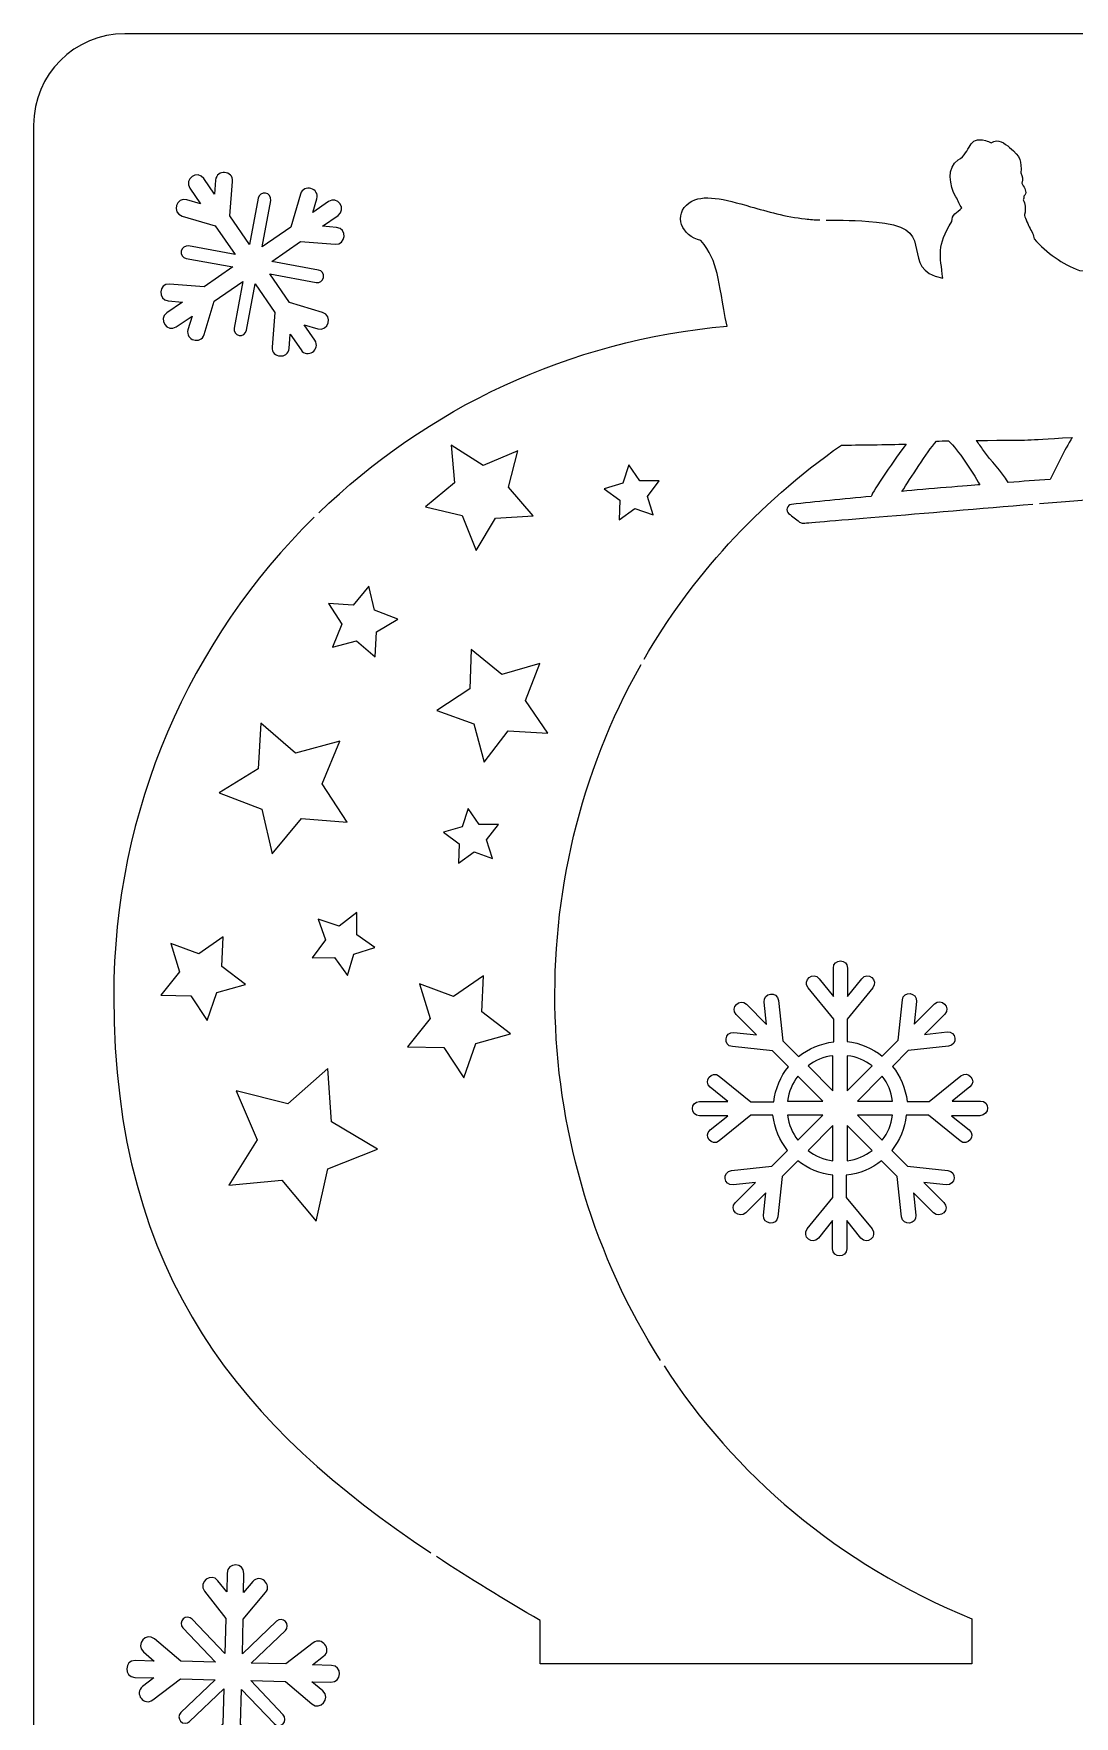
# Model space of a CAD drawing. Header units: inches. Extents: x -1115 to -962, y 104 to 308.
# Drawn here: x -1114.8 to -1042.4, y 190.7 to 307.6 of the extents above; entities that cross this region are included whole.
import ezdxf

# ---------------------------------------------------------------- set-up
doc = ezdxf.new("R2010")
doc.units = ezdxf.units.IN
doc.header["$MEASUREMENT"] = 0
doc.layers.add('_U+0421_U+043B_U+043E_U+0439 1', color=7, linetype='Continuous')

msp = doc.modelspace()

# ---------------------------------------------------------------- linework, layer by layer
at = {"layer": '_U+0421_U+043B_U+043E_U+0439 1', "color": 1, "lineweight": 5, "true_color": 0xff0000}
for points in [[(-1081.78, 276.1), (-1081.13, 278.64), (-1083.54, 277.62), (-1085.75, 279.03), (-1085.53, 276.41), (-1087.55, 274.74), (-1085, 274.15), (-1084.03, 271.71), (-1082.68, 273.96), (-1080.06, 274.12), (-1081.78, 276.1)], [(-1071.3, 276.54), (-1072.65, 276.54), (-1073.4, 277.66), (-1073.83, 276.38), (-1075.12, 276), (-1074.04, 275.2), (-1074.07, 273.85), (-1072.98, 274.64), (-1071.71, 274.19), (-1072.12, 275.47), (-1071.3, 276.54)], [(-1091.08, 267.57), (-1091.48, 269.24), (-1092.57, 267.91), (-1094.28, 268.04), (-1093.35, 266.59), (-1094.01, 265), (-1092.34, 265.44), (-1091.03, 264.32), (-1090.94, 266.05), (-1089.47, 266.95), (-1091.08, 267.57)], [(-1080.59, 261.3), (-1079.6, 263.87), (-1082.23, 263.09), (-1084.36, 264.83), (-1084.45, 262.09), (-1086.76, 260.6), (-1084.17, 259.67), (-1083.47, 257.01), (-1081.79, 259.18), (-1079.04, 259.03), (-1080.59, 261.3)], [(-1094.72, 255.51), (-1093.49, 258.46), (-1096.57, 257.64), (-1098.99, 259.72), (-1099.17, 256.54), (-1101.89, 254.88), (-1098.92, 253.73), (-1098.19, 250.63), (-1096.17, 253.1), (-1092.99, 252.84), (-1094.72, 255.51)], [(-1082.47, 252.67), (-1083.82, 252.67), (-1084.58, 253.79), (-1085, 252.51), (-1086.29, 252.13), (-1085.2, 251.33), (-1085.25, 249.99), (-1084.15, 250.77), (-1082.88, 250.32), (-1083.29, 251.6), (-1082.47, 252.67)], [(-1092.32, 245.01), (-1092.32, 246.55), (-1093.54, 245.62), (-1095.01, 246.1), (-1094.5, 244.65), (-1095.41, 243.41), (-1093.87, 243.44), (-1092.97, 242.19), (-1092.52, 243.66), (-1091.06, 244.13), (-1092.32, 245.01)], [(-1101.7, 242.8), (-1101.61, 244.86), (-1103.3, 243.68), (-1105.24, 244.41), (-1104.64, 242.43), (-1105.93, 240.81), (-1103.86, 240.77), (-1102.72, 239.05), (-1102.04, 241), (-1100.05, 241.55), (-1101.7, 242.8)], [(-1083.63, 239.65), (-1083.52, 242.16), (-1085.59, 240.72), (-1087.95, 241.61), (-1087.21, 239.2), (-1088.79, 237.23), (-1086.27, 237.18), (-1084.88, 235.08), (-1084.05, 237.46), (-1081.63, 238.12), (-1083.63, 239.65)], [(-1094.07, 232.01), (-1094.32, 235.71), (-1097.11, 233.26), (-1100.7, 234.17), (-1099.23, 230.76), (-1101.21, 227.62), (-1097.52, 227.97), (-1095.14, 225.12), (-1094.32, 228.74), (-1090.88, 230.12), (-1094.07, 232.01)]]:
    msp.add_lwpolyline(points, dxfattribs=at)
for points, knots in [([(-962.38, 301.27), (-962.38, 301.27), (-962.38, 110.77), (-962.38, 110.77), (-962.38, 107.27), (-965.22, 104.42), (-968.73, 104.42), (-968.73, 104.42), (-1108.43, 104.42), (-1108.43, 104.42), (-1111.93, 104.42), (-1114.78, 107.27), (-1114.78, 110.77), (-1114.78, 110.77), (-1114.78, 301.27), (-1114.78, 301.27), (-1114.78, 304.78), (-1111.93, 307.62), (-1108.43, 307.62), (-1108.43, 307.62), (-968.73, 307.62), (-968.73, 307.62), (-965.22, 307.62), (-962.38, 304.78), (-962.38, 301.27)], [0, 0, 0, 0, 1, 1, 1, 2, 2, 2, 3, 3, 3, 4, 4, 4, 5, 5, 5, 6, 6, 6, 7, 7, 7, 8, 8, 8, 8]), ([(-1059.69, 294.67), (-1059.55, 294.67), (-1059.41, 294.67), (-1059.27, 294.67), (-1058.29, 294.66), (-1057.19, 294.66), (-1055.62, 294.45), (-1051.94, 294), (-1054.75, 291.3), (-1051.59, 290.63), (-1051.75, 292.22), (-1052.04, 292.89), (-1050.95, 294.56), (-1050.97, 295.07), (-1050.61, 295.17), (-1050.25, 295.52), (-1050.42, 295.7), (-1050.52, 296.04), (-1050.67, 296.28), (-1051.13, 297.07), (-1051.32, 298.34), (-1050.51, 298.85), (-1049.6, 299.38), (-1049.84, 300.54), (-1048.62, 300.19), (-1048.46, 300.16), (-1048.33, 300.1), (-1048.22, 300.04), (-1047.73, 300.38), (-1047.28, 300), (-1046.94, 299.71), (-1046.14, 299.08), (-1046.11, 298.73), (-1046.16, 297.95), (-1046.07, 297.67), (-1045.99, 297.55), (-1046.09, 297.23), (-1046.06, 297.17), (-1046.02, 297.11), (-1045.99, 297.05), (-1045.82, 296.8), (-1045.74, 296.54), (-1045.94, 296.32), (-1045.94, 296.24), (-1045.95, 296.15), (-1045.99, 296.07), (-1045.88, 295.84), (-1045.78, 295.49), (-1045.9, 295.06), (-1045.93, 294.93), (-1045.69, 294.45), (-1045.57, 294.2), (-1045.41, 293.89), (-1045.27, 293.61), (-1045.23, 293.37), (-1044.36, 292.37), (-1043.27, 291.61), (-1042.08, 291.16), (-1041.13, 291.16), (-1040.5, 290.6), (-1040.09, 289.81), (-1038.44, 289.33), (-1036.78, 288.96), (-1035.09, 288.69), (-1035.08, 290.53), (-1034.82, 292.3), (-1033.05, 292.52), (-1031.25, 292.79), (-1030.49, 291.08), (-1031.16, 289.95), (-1031.52, 289.33), (-1032.26, 288.9), (-1032.89, 289.34), (-1032.83, 289.11), (-1032.74, 288.8), (-1032.61, 288.39), (-1030.16, 288.16), (-1027.69, 288.17), (-1025.22, 288.4), (-1025.34, 288.68), (-1025.45, 289.02), (-1025.43, 289.5), (-1026.86, 289.69), (-1026.61, 291.45), (-1025.93, 291.25), (-1023.76, 290.63), (-1025.8, 291.55), (-1020.77, 292.66), (-1020.68, 292.68), (-1020.6, 292.7), (-1020.52, 292.71)], [0, 0, 0, 0, 1, 1, 1, 2, 2, 2, 3, 3, 3, 4, 4, 4, 5, 5, 5, 6, 6, 6, 7, 7, 7, 8, 8, 8, 9, 9, 9, 10, 10, 10, 11, 11, 11, 12, 12, 12, 13, 13, 13, 14, 14, 14, 15, 15, 15, 16, 16, 16, 17, 17, 17, 18, 18, 18, 19, 19, 19, 20, 20, 20, 21, 21, 21, 22, 22, 22, 23, 23, 23, 24, 24, 24, 25, 25, 25, 26, 26, 26, 27, 27, 27, 28, 28, 28, 29, 29, 29, 30, 30, 30, 30]), ([(-1094.96, 274.33), (-1087.47, 281.58), (-1077.57, 286.34), (-1066.58, 287.3), (-1067.27, 290.68), (-1067.13, 291.66), (-1068.4, 293.26), (-1069.73, 293.5), (-1070.36, 295.07), (-1069.21, 295.87), (-1068.25, 296.53), (-1066.79, 296.12), (-1064.94, 295.6), (-1063.79, 295.27), (-1062.5, 294.9), (-1061.14, 294.75), (-1060.81, 294.71), (-1060.48, 294.69), (-1060.14, 294.68)], [0, 0, 0, 0, 1, 1, 1, 2, 2, 2, 3, 3, 3, 4, 4, 4, 5, 5, 5, 6, 6, 6, 6]), ([(-1044.87, 274.97), (-1039.94, 275.37), (-1035.79, 275.72), (-1035.75, 275.72), (-1029.28, 276.09), (-1026.98, 280.83), (-1031.45, 284.17), (-1031.53, 284.86), (-1031.73, 285.56), (-1031.94, 286.24), (-1029.79, 286.05), (-1027.59, 286.09), (-1025.39, 286.37), (-1025.97, 285.48), (-1026.5, 285.96), (-1025.93, 283.01), (-1025.73, 282.01), (-1025.83, 282.42), (-1025.92, 281.21), (-1025.96, 280.85), (-1026.03, 280.27), (-1025.56, 280.24), (-1025.2, 279.71), (-1023.93, 279.85), (-1023.91, 280.36), (-1023.9, 280.48), (-1023.95, 280.6), (-1024.05, 280.67), (-1024.28, 280.84), (-1024.4, 281.04), (-1024.46, 281.38), (-1024.87, 283.64), (-1024.96, 284.66), (-1023.01, 285.87), (-1022.69, 286.06), (-1022.37, 286.26), (-1021.99, 286.65), (-1022.04, 286.53), (-1022.28, 285.91), (-1022.37, 285.82), (-1022.55, 285.66), (-1022.71, 285.6), (-1022.76, 285.34), (-1022.89, 284.81), (-1022.24, 284.56), (-1021.77, 284.22), (-1021.08, 283.79), (-1021.35, 283.72), (-1020.55, 283.2), (-1019.63, 282.58), (-1019.33, 282.47), (-1019.31, 282.12), (-1019.4, 281.81), (-1019.19, 281.6), (-1018.86, 281.58), (-1018.85, 281.53), (-1018.83, 281.46), (-1018.79, 281.39), (-1018.54, 280.86), (-1018.04, 280.68), (-1017.53, 280.96), (-1017.39, 281.04), (-1017.32, 281.22), (-1017.37, 281.38), (-1017.79, 282.65), (-1017.96, 282.81), (-1018.54, 283.22), (-1018.84, 283.44), (-1020.4, 284.62), (-1020.49, 284.98), (-1020.6, 285.46), (-1019.8, 286.14), (-1019.46, 286.5), (-1018.9, 286.45), (-1018.23, 286.5), (-1017.73, 286.55)], [0, 0, 0, 0, 1, 1, 1, 2, 2, 2, 3, 3, 3, 4, 4, 4, 5, 5, 5, 6, 6, 6, 7, 7, 7, 8, 8, 8, 9, 9, 9, 10, 10, 10, 11, 11, 11, 12, 12, 12, 13, 13, 13, 14, 14, 14, 15, 15, 15, 16, 16, 16, 17, 17, 17, 18, 18, 18, 19, 19, 19, 20, 20, 20, 21, 21, 21, 22, 22, 22, 23, 23, 23, 24, 24, 24, 25, 25, 25, 25]), ([(-1049.26, 279.36), (-1049.09, 279.14), (-1048.92, 278.9), (-1048.76, 278.67), (-1048.21, 277.9), (-1047.52, 277.24), (-1047.03, 276.44), (-1045.99, 276.51), (-1045.14, 276.58), (-1044.13, 276.64), (-1043.64, 277.64), (-1043.15, 278.62), (-1042.59, 279.57), (-1046.5, 279.35), (-1044.68, 279.39), (-1049.26, 279.36)], [0, 0, 0, 0, 1, 1, 1, 2, 2, 2, 3, 3, 3, 4, 4, 4, 5, 5, 5, 5]), ([(-1072.34, 264.17), (-1069.09, 269.8), (-1064.53, 274.9), (-1058.63, 279.04), (-1057.57, 279.03), (-1055.38, 279.08), (-1054.14, 279.1), (-1054.82, 278.19), (-1056.48, 275.82), (-1056.56, 275.47), (-1058.51, 275.29), (-1060.43, 275.09), (-1062.1, 274.91), (-1062.25, 274.89), (-1062.37, 274.79), (-1062.4, 274.66), (-1062.45, 274.52), (-1062.4, 274.38), (-1062.3, 274.28), (-1062.16, 274.18), (-1062.04, 274.08), (-1061.91, 273.98), (-1061.78, 273.89), (-1061.66, 273.79), (-1061.54, 273.69), (-1061.47, 273.63), (-1061.38, 273.6), (-1061.28, 273.61), (-1061.27, 273.61), (-1052.55, 274.33), (-1045.32, 274.93)], [0, 0, 0, 0, 1, 1, 1, 2, 2, 2, 3, 3, 3, 4, 4, 4, 5, 5, 5, 6, 6, 6, 7, 7, 7, 8, 8, 8, 9, 9, 9, 10, 10, 10, 10]), ([(-1051.19, 279.33), (-1051.44, 279.33), (-1051.81, 279.31), (-1052.03, 279.31), (-1052.72, 278.51), (-1053.82, 276.73), (-1054.42, 275.82), (-1052.77, 275.99), (-1049.66, 276.22), (-1049.01, 276.28), (-1049.59, 277.27), (-1050.48, 278.66), (-1051.19, 279.33)], [0, 0, 0, 0, 1, 1, 1, 2, 2, 2, 3, 3, 3, 4, 4, 4, 4]), ([(-1095.29, 274.02), (-1103.88, 265.54), (-1109.21, 253.77), (-1109.21, 240.74), (-1109.21, 221.07), (-1100.16, 210.74), (-1087.16, 202.06)], [0, 0, 0, 0, 1, 1, 1, 2, 2, 2, 2]), ([(-1070.96, 215.05), (-1066.09, 207.56), (-1058.91, 201.31), (-1049.56, 197.48), (-1049.56, 197.48), (-1049.56, 194.36), (-1049.56, 194.36), (-1049.56, 194.36), (-1079.56, 194.36), (-1079.56, 194.36), (-1079.56, 194.36), (-1079.56, 197.36), (-1079.56, 197.36), (-1082.07, 198.82), (-1084.48, 200.29), (-1086.78, 201.81)], [0, 0, 0, 0, 1, 1, 1, 2, 2, 2, 3, 3, 3, 4, 4, 4, 5, 5, 5, 5])]:
    msp.add_open_spline(points, degree=3, knots=knots, dxfattribs=at)
at = {"layer": '_U+0421_U+043B_U+043E_U+0439 1', "color": 7, "lineweight": 5, "true_color": 0xffffff}
for points, knots in [([(-1095.39, 285.5), (-1095.63, 285.34), (-1095.98, 285.33), (-1096.19, 285.65), (-1096.19, 285.65), (-1096.94, 286.74), (-1096.94, 286.74), (-1096.94, 286.74), (-1097.02, 285.75), (-1097.02, 285.75), (-1097.05, 285.38), (-1097.36, 285.19), (-1097.65, 285.23), (-1097.96, 285.25), (-1098.23, 285.47), (-1098.19, 285.85), (-1098.19, 285.85), (-1098.01, 288.24), (-1098.01, 288.24), (-1098.01, 288.24), (-1099.38, 290.24), (-1099.38, 290.24), (-1099.38, 290.24), (-1099.98, 287.01), (-1099.98, 287.01), (-1100.02, 286.77), (-1100.26, 286.61), (-1100.49, 286.65), (-1100.72, 286.7), (-1100.89, 286.93), (-1100.84, 287.17), (-1100.84, 287.17), (-1100.24, 290.4), (-1100.24, 290.4), (-1100.24, 290.4), (-1102.24, 289.03), (-1102.24, 289.03), (-1102.24, 289.03), (-1102.92, 286.72), (-1102.92, 286.72), (-1103.03, 286.36), (-1103.37, 286.27), (-1103.65, 286.34), (-1103.93, 286.41), (-1104.15, 286.69), (-1104.05, 287.05), (-1104.05, 287.05), (-1103.77, 288), (-1103.77, 288), (-1103.77, 288), (-1104.86, 287.25), (-1104.86, 287.25), (-1105.49, 286.82), (-1106.16, 287.79), (-1105.53, 288.22), (-1105.53, 288.22), (-1104.44, 288.97), (-1104.44, 288.97), (-1104.44, 288.97), (-1105.42, 289.05), (-1105.42, 289.05), (-1106.17, 289.12), (-1106.09, 290.27), (-1105.33, 290.22), (-1105.33, 290.22), (-1102.93, 290.03), (-1102.93, 290.03), (-1102.93, 290.03), (-1100.94, 291.41), (-1100.94, 291.41), (-1100.94, 291.41), (-1104.17, 292), (-1104.17, 292), (-1104.4, 292.05), (-1104.57, 292.28), (-1104.52, 292.52), (-1104.48, 292.75), (-1104.24, 292.91), (-1104.01, 292.87), (-1104.01, 292.87), (-1100.78, 292.27), (-1100.78, 292.27), (-1100.78, 292.27), (-1102.15, 294.27), (-1102.15, 294.27), (-1102.15, 294.27), (-1104.45, 294.95), (-1104.45, 294.95), (-1105.19, 295.17), (-1104.86, 296.3), (-1104.12, 296.08), (-1104.12, 296.08), (-1103.17, 295.8), (-1103.17, 295.8), (-1103.17, 295.8), (-1103.92, 296.89), (-1103.92, 296.89), (-1104.36, 297.52), (-1103.39, 298.19), (-1102.95, 297.55), (-1102.95, 297.55), (-1102.21, 296.47), (-1102.21, 296.47), (-1102.21, 296.47), (-1102.13, 297.45), (-1102.13, 297.45), (-1102.09, 297.83), (-1101.78, 298.01), (-1101.5, 297.97), (-1101.19, 297.95), (-1100.92, 297.73), (-1100.96, 297.36), (-1100.96, 297.36), (-1101.14, 294.96), (-1101.14, 294.96), (-1101.14, 294.96), (-1099.77, 292.97), (-1099.77, 292.97), (-1099.77, 292.97), (-1099.17, 296.2), (-1099.17, 296.2), (-1099.13, 296.43), (-1098.89, 296.6), (-1098.66, 296.55), (-1098.42, 296.51), (-1098.26, 296.27), (-1098.3, 296.04), (-1098.3, 296.04), (-1098.9, 292.81), (-1098.9, 292.81), (-1098.9, 292.81), (-1096.91, 294.18), (-1096.91, 294.18), (-1096.91, 294.18), (-1096.22, 296.48), (-1096.22, 296.48), (-1096.12, 296.84), (-1095.78, 296.93), (-1095.5, 296.86), (-1095.22, 296.8), (-1094.99, 296.51), (-1095.09, 296.15), (-1095.09, 296.15), (-1095.37, 295.2), (-1095.37, 295.2), (-1095.37, 295.2), (-1094.29, 295.95), (-1094.29, 295.95), (-1093.66, 296.39), (-1092.99, 295.42), (-1093.62, 294.98), (-1093.62, 294.98), (-1094.71, 294.24), (-1094.71, 294.24), (-1094.71, 294.24), (-1093.72, 294.16), (-1093.72, 294.16), (-1092.98, 294.09), (-1093.05, 292.93), (-1093.82, 292.99), (-1093.82, 292.99), (-1096.22, 293.17), (-1096.22, 293.17), (-1096.22, 293.17), (-1098.21, 291.8), (-1098.21, 291.8), (-1098.21, 291.8), (-1094.98, 291.2), (-1094.98, 291.2), (-1094.74, 291.16), (-1094.58, 290.92), (-1094.62, 290.69), (-1094.67, 290.45), (-1094.9, 290.29), (-1095.14, 290.33), (-1095.14, 290.33), (-1098.37, 290.93), (-1098.37, 290.93), (-1098.37, 290.93), (-1097, 288.94), (-1097, 288.94), (-1097, 288.94), (-1094.69, 288.25), (-1094.69, 288.25), (-1093.96, 288.03), (-1094.29, 286.9), (-1095.02, 287.12), (-1095.02, 287.12), (-1095.97, 287.4), (-1095.97, 287.4), (-1095.97, 287.4), (-1095.23, 286.32), (-1095.23, 286.32), (-1095.01, 286), (-1095.16, 285.67), (-1095.39, 285.5)], [0, 0, 0, 0, 1, 1, 1, 2, 2, 2, 3, 3, 3, 4, 4, 4, 5, 5, 5, 6, 6, 6, 7, 7, 7, 8, 8, 8, 9, 9, 9, 10, 10, 10, 11, 11, 11, 12, 12, 12, 13, 13, 13, 14, 14, 14, 15, 15, 15, 16, 16, 16, 17, 17, 17, 18, 18, 18, 19, 19, 19, 20, 20, 20, 21, 21, 21, 22, 22, 22, 23, 23, 23, 24, 24, 24, 25, 25, 25, 26, 26, 26, 27, 27, 27, 28, 28, 28, 29, 29, 29, 30, 30, 30, 31, 31, 31, 32, 32, 32, 33, 33, 33, 34, 34, 34, 35, 35, 35, 36, 36, 36, 37, 37, 37, 38, 38, 38, 39, 39, 39, 40, 40, 40, 41, 41, 41, 42, 42, 42, 43, 43, 43, 44, 44, 44, 45, 45, 45, 46, 46, 46, 47, 47, 47, 48, 48, 48, 49, 49, 49, 50, 50, 50, 51, 51, 51, 52, 52, 52, 53, 53, 53, 54, 54, 54, 55, 55, 55, 56, 56, 56, 57, 57, 57, 58, 58, 58, 59, 59, 59, 60, 60, 60, 61, 61, 61, 62, 62, 62, 63, 63, 63, 64, 64, 64, 65, 65, 65, 65]), ([(-1048.96, 233.46), (-1048.96, 233.46), (-1050.93, 233.46), (-1050.93, 233.46), (-1050.93, 233.46), (-1049.7, 234.44), (-1049.7, 234.44), (-1049.18, 234.86), (-1049.81, 235.62), (-1050.33, 235.21), (-1050.33, 235.21), (-1052.52, 233.43), (-1052.52, 233.43), (-1052.52, 233.43), (-1054.06, 233.43), (-1054.06, 233.43), (-1054.17, 234.36), (-1054.53, 235.19), (-1055.08, 235.87), (-1055.08, 235.87), (-1053.98, 236.97), (-1053.98, 236.97), (-1053.98, 236.97), (-1051.18, 237.27), (-1051.18, 237.27), (-1050.52, 237.35), (-1050.63, 238.34), (-1051.29, 238.26), (-1051.29, 238.26), (-1052.85, 238.09), (-1052.85, 238.09), (-1052.85, 238.09), (-1051.45, 239.49), (-1051.45, 239.49), (-1050.99, 239.96), (-1051.7, 240.67), (-1052.17, 240.21), (-1052.17, 240.21), (-1053.57, 238.81), (-1053.57, 238.81), (-1053.57, 238.81), (-1053.4, 240.37), (-1053.4, 240.37), (-1053.35, 241.03), (-1054.34, 241.14), (-1054.39, 240.48), (-1054.39, 240.48), (-1054.69, 237.68), (-1054.69, 237.68), (-1054.69, 237.68), (-1055.79, 236.58), (-1055.79, 236.58), (-1056.48, 237.13), (-1057.33, 237.49), (-1058.23, 237.6), (-1058.23, 237.6), (-1058.23, 239.14), (-1058.23, 239.14), (-1058.23, 239.14), (-1056.45, 241.33), (-1056.45, 241.33), (-1056.04, 241.85), (-1056.8, 242.48), (-1057.22, 241.96), (-1057.22, 241.96), (-1058.2, 240.73), (-1058.2, 240.73), (-1058.2, 240.73), (-1058.2, 242.7), (-1058.2, 242.7), (-1058.2, 243.36), (-1059.19, 243.36), (-1059.19, 242.7), (-1059.19, 242.7), (-1059.19, 240.73), (-1059.19, 240.73), (-1059.19, 240.73), (-1060.18, 241.96), (-1060.18, 241.96), (-1060.59, 242.48), (-1061.36, 241.85), (-1060.95, 241.33), (-1060.95, 241.33), (-1059.16, 239.14), (-1059.16, 239.14), (-1059.16, 239.14), (-1059.16, 237.57), (-1059.16, 237.57), (-1060.07, 237.46), (-1060.92, 237.11), (-1061.61, 236.56), (-1061.61, 236.56), (-1062.7, 237.65), (-1062.7, 237.65), (-1062.7, 237.65), (-1063, 240.45), (-1063, 240.45), (-1063.09, 241.11), (-1064.07, 241), (-1063.99, 240.34), (-1063.99, 240.34), (-1063.83, 238.78), (-1063.83, 238.78), (-1063.83, 238.78), (-1065.23, 240.18), (-1065.23, 240.18), (-1065.69, 240.64), (-1066.41, 239.93), (-1065.94, 239.47), (-1065.94, 239.47), (-1064.54, 238.07), (-1064.54, 238.07), (-1064.54, 238.07), (-1066.11, 238.23), (-1066.11, 238.23), (-1066.76, 238.29), (-1066.87, 237.3), (-1066.21, 237.24), (-1066.21, 237.24), (-1063.42, 236.94), (-1063.42, 236.94), (-1063.42, 236.94), (-1062.32, 235.84), (-1062.32, 235.84), (-1062.87, 235.16), (-1063.22, 234.33), (-1063.33, 233.4), (-1063.33, 233.4), (-1064.93, 233.4), (-1064.93, 233.4), (-1064.93, 233.4), (-1067.12, 235.19), (-1067.12, 235.19), (-1067.64, 235.6), (-1068.27, 234.83), (-1067.75, 234.42), (-1067.75, 234.42), (-1066.52, 233.43), (-1066.52, 233.43), (-1066.52, 233.43), (-1068.49, 233.43), (-1068.49, 233.43), (-1069.15, 233.43), (-1069.15, 232.44), (-1068.49, 232.44), (-1068.49, 232.44), (-1066.52, 232.44), (-1066.52, 232.44), (-1066.52, 232.44), (-1067.75, 231.45), (-1067.75, 231.45), (-1068.27, 231.04), (-1067.64, 230.27), (-1067.12, 230.69), (-1067.12, 230.69), (-1064.93, 232.47), (-1064.93, 232.47), (-1064.93, 232.47), (-1063.39, 232.47), (-1063.39, 232.47), (-1063.28, 231.56), (-1062.92, 230.71), (-1062.37, 230.03), (-1062.37, 230.03), (-1063.47, 228.93), (-1063.47, 228.93), (-1063.47, 228.93), (-1066.27, 228.63), (-1066.27, 228.63), (-1066.93, 228.55), (-1066.82, 227.56), (-1066.16, 227.64), (-1066.16, 227.64), (-1064.6, 227.81), (-1064.6, 227.81), (-1064.6, 227.81), (-1066, 226.41), (-1066, 226.41), (-1066.46, 225.94), (-1065.75, 225.23), (-1065.28, 225.69), (-1065.28, 225.69), (-1063.88, 227.09), (-1063.88, 227.09), (-1063.88, 227.09), (-1064.05, 225.53), (-1064.05, 225.53), (-1064.1, 224.87), (-1063.11, 224.76), (-1063.06, 225.42), (-1063.06, 225.42), (-1062.76, 228.22), (-1062.76, 228.22), (-1062.76, 228.22), (-1061.66, 229.31), (-1061.66, 229.31), (-1060.97, 228.77), (-1060.12, 228.41), (-1059.22, 228.3), (-1059.22, 228.3), (-1059.22, 226.76), (-1059.22, 226.76), (-1059.22, 226.76), (-1061, 224.57), (-1061, 224.57), (-1061.41, 224.05), (-1060.65, 223.42), (-1060.23, 223.94), (-1060.23, 223.94), (-1059.25, 225.17), (-1059.25, 225.17), (-1059.25, 225.17), (-1059.25, 223.2), (-1059.25, 223.2), (-1059.25, 222.54), (-1058.26, 222.54), (-1058.26, 223.2), (-1058.26, 223.2), (-1058.26, 225.17), (-1058.26, 225.17), (-1058.26, 225.17), (-1057.27, 223.94), (-1057.27, 223.94), (-1056.86, 223.42), (-1056.09, 224.05), (-1056.5, 224.57), (-1056.5, 224.57), (-1058.29, 226.76), (-1058.29, 226.76), (-1058.29, 226.76), (-1058.29, 228.3), (-1058.29, 228.3), (-1057.35, 228.41), (-1056.53, 228.77), (-1055.84, 229.31), (-1055.84, 229.31), (-1054.75, 228.22), (-1054.75, 228.22), (-1054.75, 228.22), (-1054.45, 225.42), (-1054.45, 225.42), (-1054.36, 224.76), (-1053.38, 224.87), (-1053.46, 225.53), (-1053.46, 225.53), (-1053.62, 227.09), (-1053.62, 227.09), (-1053.62, 227.09), (-1052.22, 225.69), (-1052.22, 225.69), (-1051.76, 225.23), (-1051.04, 225.94), (-1051.51, 226.41), (-1051.51, 226.41), (-1052.91, 227.81), (-1052.91, 227.81), (-1052.91, 227.81), (-1051.34, 227.64), (-1051.34, 227.64), (-1050.69, 227.59), (-1050.58, 228.57), (-1051.24, 228.63), (-1051.24, 228.63), (-1054.03, 228.93), (-1054.03, 228.93), (-1054.03, 228.93), (-1055.13, 230.03), (-1055.13, 230.03), (-1054.58, 230.71), (-1054.23, 231.56), (-1054.12, 232.47), (-1054.12, 232.47), (-1052.58, 232.47), (-1052.58, 232.47), (-1052.58, 232.47), (-1050.38, 230.69), (-1050.38, 230.69), (-1049.86, 230.27), (-1049.23, 231.04), (-1049.75, 231.45), (-1049.75, 231.45), (-1050.99, 232.44), (-1050.99, 232.44), (-1050.99, 232.44), (-1049.01, 232.44), (-1049.01, 232.44), (-1048.3, 232.47), (-1048.3, 233.46), (-1048.96, 233.46)], [0, 0, 0, 0, 1, 1, 1, 2, 2, 2, 3, 3, 3, 4, 4, 4, 5, 5, 5, 6, 6, 6, 7, 7, 7, 8, 8, 8, 9, 9, 9, 10, 10, 10, 11, 11, 11, 12, 12, 12, 13, 13, 13, 14, 14, 14, 15, 15, 15, 16, 16, 16, 17, 17, 17, 18, 18, 18, 19, 19, 19, 20, 20, 20, 21, 21, 21, 22, 22, 22, 23, 23, 23, 24, 24, 24, 25, 25, 25, 26, 26, 26, 27, 27, 27, 28, 28, 28, 29, 29, 29, 30, 30, 30, 31, 31, 31, 32, 32, 32, 33, 33, 33, 34, 34, 34, 35, 35, 35, 36, 36, 36, 37, 37, 37, 38, 38, 38, 39, 39, 39, 40, 40, 40, 41, 41, 41, 42, 42, 42, 43, 43, 43, 44, 44, 44, 45, 45, 45, 46, 46, 46, 47, 47, 47, 48, 48, 48, 49, 49, 49, 50, 50, 50, 51, 51, 51, 52, 52, 52, 53, 53, 53, 54, 54, 54, 55, 55, 55, 56, 56, 56, 57, 57, 57, 58, 58, 58, 59, 59, 59, 60, 60, 60, 61, 61, 61, 62, 62, 62, 63, 63, 63, 64, 64, 64, 65, 65, 65, 66, 66, 66, 67, 67, 67, 68, 68, 68, 69, 69, 69, 70, 70, 70, 71, 71, 71, 72, 72, 72, 73, 73, 73, 74, 74, 74, 75, 75, 75, 76, 76, 76, 77, 77, 77, 78, 78, 78, 79, 79, 79, 80, 80, 80, 81, 81, 81, 82, 82, 82, 83, 83, 83, 84, 84, 84, 85, 85, 85, 86, 86, 86, 87, 87, 87, 88, 88, 88, 89, 89, 89, 90, 90, 90, 91, 91, 91, 92, 92, 92, 93, 93, 93, 94, 94, 94, 95, 95, 95, 96, 96, 96, 96]), ([(-1059.22, 236.61), (-1059.22, 236.61), (-1059.22, 234.17), (-1059.22, 234.17), (-1059.22, 234.17), (-1060.95, 235.9), (-1060.95, 235.9), (-1060.45, 236.28), (-1059.88, 236.53), (-1059.22, 236.61)], [0, 0, 0, 0, 1, 1, 1, 2, 2, 2, 3, 3, 3, 3]), ([(-1056.5, 235.9), (-1056.5, 235.9), (-1058.23, 234.17), (-1058.23, 234.17), (-1058.23, 234.17), (-1058.23, 236.61), (-1058.23, 236.61), (-1057.57, 236.53), (-1057, 236.28), (-1056.5, 235.9)], [0, 0, 0, 0, 1, 1, 1, 2, 2, 2, 3, 3, 3, 3]), ([(-1061.66, 235.19), (-1061.66, 235.19), (-1059.93, 233.46), (-1059.93, 233.46), (-1059.93, 233.46), (-1062.37, 233.46), (-1062.37, 233.46), (-1062.29, 234.12), (-1062.04, 234.69), (-1061.66, 235.19)], [0, 0, 0, 0, 1, 1, 1, 2, 2, 2, 3, 3, 3, 3]), ([(-1055.08, 233.46), (-1055.08, 233.46), (-1057.52, 233.46), (-1057.52, 233.46), (-1057.52, 233.46), (-1055.79, 235.19), (-1055.79, 235.19), (-1055.41, 234.69), (-1055.16, 234.12), (-1055.08, 233.46)], [0, 0, 0, 0, 1, 1, 1, 2, 2, 2, 3, 3, 3, 3]), ([(-1062.37, 232.47), (-1062.37, 232.47), (-1059.93, 232.47), (-1059.93, 232.47), (-1059.93, 232.47), (-1061.66, 230.74), (-1061.66, 230.74), (-1062.04, 231.23), (-1062.29, 231.81), (-1062.37, 232.47)], [0, 0, 0, 0, 1, 1, 1, 2, 2, 2, 3, 3, 3, 3]), ([(-1060.95, 230.03), (-1060.95, 230.03), (-1059.22, 231.76), (-1059.22, 231.76), (-1059.22, 231.76), (-1059.22, 229.31), (-1059.22, 229.31), (-1059.88, 229.4), (-1060.45, 229.64), (-1060.95, 230.03)], [0, 0, 0, 0, 1, 1, 1, 2, 2, 2, 3, 3, 3, 3]), ([(-1058.23, 229.31), (-1058.23, 229.31), (-1058.23, 231.76), (-1058.23, 231.76), (-1058.23, 231.76), (-1056.5, 230.03), (-1056.5, 230.03), (-1057, 229.64), (-1057.57, 229.4), (-1058.23, 229.31)], [0, 0, 0, 0, 1, 1, 1, 2, 2, 2, 3, 3, 3, 3]), ([(-1055.79, 230.74), (-1055.79, 230.74), (-1057.52, 232.47), (-1057.52, 232.47), (-1057.52, 232.47), (-1055.08, 232.47), (-1055.08, 232.47), (-1055.16, 231.81), (-1055.41, 231.23), (-1055.79, 230.74)], [0, 0, 0, 0, 1, 1, 1, 2, 2, 2, 3, 3, 3, 3]), ([(-1101.11, 186.44), (-1101.4, 186.45), (-1101.68, 186.64), (-1101.67, 187.03), (-1101.67, 187.03), (-1101.64, 188.35), (-1101.64, 188.35), (-1101.64, 188.35), (-1102.28, 187.59), (-1102.28, 187.59), (-1102.53, 187.31), (-1102.88, 187.35), (-1103.1, 187.54), (-1103.33, 187.74), (-1103.42, 188.08), (-1103.17, 188.36), (-1103.17, 188.36), (-1101.62, 190.19), (-1101.62, 190.19), (-1101.62, 190.19), (-1101.56, 192.61), (-1101.56, 192.61), (-1101.56, 192.61), (-1103.94, 190.35), (-1103.94, 190.35), (-1104.11, 190.18), (-1104.4, 190.19), (-1104.56, 190.36), (-1104.72, 190.53), (-1104.72, 190.82), (-1104.55, 190.98), (-1104.55, 190.98), (-1102.16, 193.25), (-1102.16, 193.25), (-1102.16, 193.25), (-1104.58, 193.31), (-1104.58, 193.31), (-1104.58, 193.31), (-1106.49, 191.85), (-1106.49, 191.85), (-1106.78, 191.61), (-1107.12, 191.74), (-1107.3, 191.96), (-1107.49, 192.18), (-1107.5, 192.54), (-1107.21, 192.78), (-1107.21, 192.78), (-1106.43, 193.38), (-1106.43, 193.38), (-1106.43, 193.38), (-1107.75, 193.41), (-1107.75, 193.41), (-1108.51, 193.43), (-1108.48, 194.61), (-1107.72, 194.59), (-1107.72, 194.59), (-1106.4, 194.55), (-1106.4, 194.55), (-1106.4, 194.55), (-1107.15, 195.2), (-1107.15, 195.2), (-1107.71, 195.69), (-1106.97, 196.58), (-1106.38, 196.09), (-1106.38, 196.09), (-1104.55, 194.53), (-1104.55, 194.53), (-1104.55, 194.53), (-1102.13, 194.47), (-1102.13, 194.47), (-1102.13, 194.47), (-1104.4, 196.86), (-1104.4, 196.86), (-1104.56, 197.03), (-1104.56, 197.31), (-1104.38, 197.48), (-1104.21, 197.64), (-1103.92, 197.63), (-1103.76, 197.46), (-1103.76, 197.46), (-1101.49, 195.08), (-1101.49, 195.08), (-1101.49, 195.08), (-1101.43, 197.5), (-1101.43, 197.5), (-1101.43, 197.5), (-1102.9, 199.41), (-1102.9, 199.41), (-1103.36, 200.02), (-1102.43, 200.74), (-1101.97, 200.13), (-1101.97, 200.13), (-1101.36, 199.35), (-1101.36, 199.35), (-1101.36, 199.35), (-1101.33, 200.66), (-1101.33, 200.66), (-1101.31, 201.43), (-1100.14, 201.4), (-1100.16, 200.63), (-1100.16, 200.63), (-1100.19, 199.32), (-1100.19, 199.32), (-1100.19, 199.32), (-1099.55, 200.07), (-1099.55, 200.07), (-1099.3, 200.35), (-1098.94, 200.32), (-1098.73, 200.12), (-1098.5, 199.92), (-1098.41, 199.58), (-1098.66, 199.3), (-1098.66, 199.3), (-1100.21, 197.47), (-1100.21, 197.47), (-1100.21, 197.47), (-1100.27, 195.05), (-1100.27, 195.05), (-1100.27, 195.05), (-1097.89, 197.32), (-1097.89, 197.32), (-1097.72, 197.48), (-1097.43, 197.47), (-1097.27, 197.3), (-1097.1, 197.13), (-1097.11, 196.84), (-1097.28, 196.68), (-1097.28, 196.68), (-1099.66, 194.41), (-1099.66, 194.41), (-1099.66, 194.41), (-1097.24, 194.35), (-1097.24, 194.35), (-1097.24, 194.35), (-1095.34, 195.82), (-1095.34, 195.82), (-1095.04, 196.05), (-1094.71, 195.92), (-1094.53, 195.7), (-1094.34, 195.48), (-1094.32, 195.12), (-1094.62, 194.89), (-1094.62, 194.89), (-1095.4, 194.28), (-1095.4, 194.28), (-1095.4, 194.28), (-1094.08, 194.25), (-1094.08, 194.25), (-1093.31, 194.23), (-1093.34, 193.06), (-1094.11, 193.08), (-1094.11, 193.08), (-1095.43, 193.11), (-1095.43, 193.11), (-1095.43, 193.11), (-1094.68, 192.47), (-1094.68, 192.47), (-1094.11, 191.97), (-1094.86, 191.08), (-1095.44, 191.57), (-1095.44, 191.57), (-1097.27, 193.13), (-1097.27, 193.13), (-1097.27, 193.13), (-1099.69, 193.19), (-1099.69, 193.19), (-1099.69, 193.19), (-1097.43, 190.81), (-1097.43, 190.81), (-1097.26, 190.64), (-1097.27, 190.35), (-1097.44, 190.18), (-1097.62, 190.02), (-1097.9, 190.03), (-1098.07, 190.2), (-1098.07, 190.2), (-1100.33, 192.58), (-1100.33, 192.58), (-1100.33, 192.58), (-1100.39, 190.16), (-1100.39, 190.16), (-1100.39, 190.16), (-1098.93, 188.26), (-1098.93, 188.26), (-1098.47, 187.64), (-1099.39, 186.92), (-1099.86, 187.54), (-1099.86, 187.54), (-1100.46, 188.32), (-1100.46, 188.32), (-1100.46, 188.32), (-1100.5, 187), (-1100.5, 187), (-1100.5, 186.62), (-1100.82, 186.43), (-1101.11, 186.44)], [0, 0, 0, 0, 1, 1, 1, 2, 2, 2, 3, 3, 3, 4, 4, 4, 5, 5, 5, 6, 6, 6, 7, 7, 7, 8, 8, 8, 9, 9, 9, 10, 10, 10, 11, 11, 11, 12, 12, 12, 13, 13, 13, 14, 14, 14, 15, 15, 15, 16, 16, 16, 17, 17, 17, 18, 18, 18, 19, 19, 19, 20, 20, 20, 21, 21, 21, 22, 22, 22, 23, 23, 23, 24, 24, 24, 25, 25, 25, 26, 26, 26, 27, 27, 27, 28, 28, 28, 29, 29, 29, 30, 30, 30, 31, 31, 31, 32, 32, 32, 33, 33, 33, 34, 34, 34, 35, 35, 35, 36, 36, 36, 37, 37, 37, 38, 38, 38, 39, 39, 39, 40, 40, 40, 41, 41, 41, 42, 42, 42, 43, 43, 43, 44, 44, 44, 45, 45, 45, 46, 46, 46, 47, 47, 47, 48, 48, 48, 49, 49, 49, 50, 50, 50, 51, 51, 51, 52, 52, 52, 53, 53, 53, 54, 54, 54, 55, 55, 55, 56, 56, 56, 57, 57, 57, 58, 58, 58, 59, 59, 59, 60, 60, 60, 61, 61, 61, 62, 62, 62, 63, 63, 63, 64, 64, 64, 65, 65, 65, 65])]:
    msp.add_open_spline(points, degree=3, knots=knots, dxfattribs=at)
at = {"layer": '_U+0421_U+043B_U+043E_U+0439 1', "color": 1, "lineweight": 5, "true_color": 0xff0000}
msp.add_open_spline([(-1071.21, 215.43), (-1080.36, 229.82), (-1081.11, 248.66), (-1072.56, 263.78)], degree=3, dxfattribs=at)

doc.saveas('drawing.dxf')
